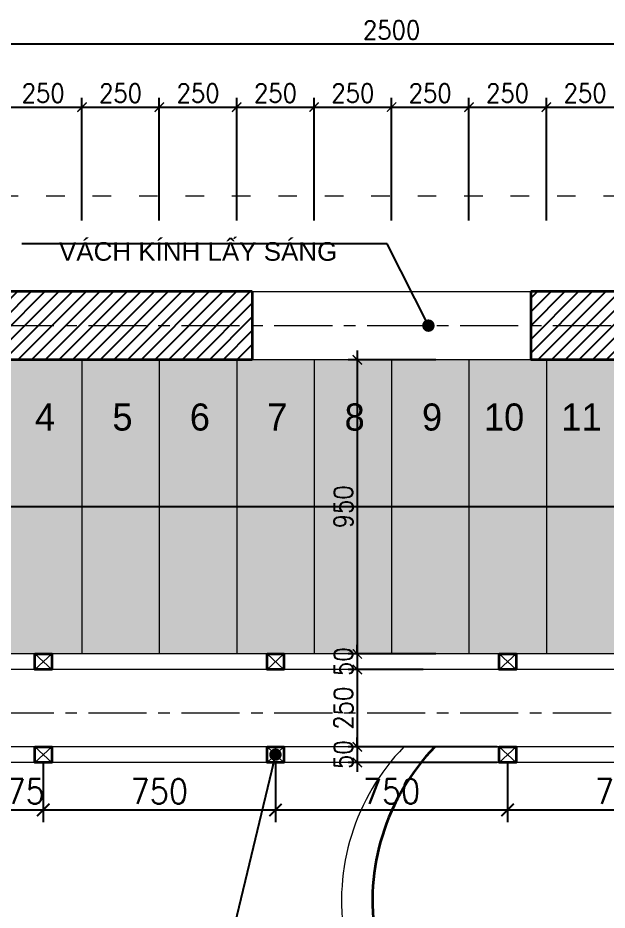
# Model space of a CAD drawing. Header units: millimetres. Extents: x -529782 to -142003, y -492574 to -273331.
# Drawn here: x -203937 to -202033, y -451684 to -448803 of the extents above; entities that cross this region are included whole.
import ezdxf

# ---------------------------------------------------------------- set-up
doc = ezdxf.new("R2010")
doc.units = ezdxf.units.MM
doc.header["$LTSCALE"] = 500
doc.header["$MEASUREMENT"] = 0
doc.header["$PDMODE"] = 3
doc.linetypes.add('ACAD_ISO03W100', pattern=[30, 12, -18])
doc.linetypes.add('CENTER', pattern=[2, 1.25, -0.25, 0.25, -0.25])
doc.layers.get('0').update_dxf_attribs({"linetype": 'CONTINUOUS', "lineweight": 13})
doc.layers.get('Defpoints').update_dxf_attribs({"color": 255, "linetype": 'CONTINUOUS', "lineweight": 13})
for name, color, linetype, lineweight in [('1.cat 30', 30, 'CONTINUOUS', 35), ('2.thay 145', 145, 'CONTINUOUS', 18), ('7.tim 67', 67, 'CENTER', 9), ('8.vat lieu 08', 8, 'CONTINUOUS', 5), ('9.text \xad white', 7, 'CONTINUOUS', 15), ('CA.dim 08', 251, 'CONTINUOUS', 13), ('CA.thay 145', 145, 'CONTINUOUS', 18)]:
    doc.layers.add(name, color=color, linetype=linetype, lineweight=lineweight)
doc.layers.add('HACH', color=250, linetype='CONTINUOUS')
doc.layers.add('THAY', color=7, linetype='CONTINUOUS')
doc.styles.add('hdgroup', font='')
doc.styles.get("Standard").update_dxf_attribs({"font": 'txt.shx', "width": 0.9})
doc.styles.add('VnAvantH', font='')
doc.styles.get('hdgroup').set_extended_font_data('.VnAvantH')
doc.styles.get('VnAvantH').set_extended_font_data('.VnAvantH')
doc.dimstyles.new('CA 30', dxfattribs={"dimscale": 0, "dimtxt": 60, "dimasz": 30, "dimexe": 30, "dimexo": 0, "dimgap": 15, "dimtad": 1, "dimdec": 0, "dimzin": 0, "dimdsep": 46, "dimtxsty": 'Standard', "dimblk": 'ARCHTICK', "dimcen": 0.09, "dimdle": 30, "dimclrd": 256, "dimclre": 256, "dimclrt": 7, "dimadec": 0, "dimazin": 0, "dimtfac": 1, "dimtdec": 0, "dimtix": 1, "dimtmove": 2, "dimatfit": 3, "dimldrblk": 'DOT', "dimfxl": 1, "dimtolj": 1, "dimtzin": 0, "dimarcsym": 0})
doc.dimstyles.new('CA 40', dxfattribs={"dimscale": 0, "dimtxt": 80, "dimasz": 40, "dimexe": 40, "dimexo": 0, "dimgap": 20, "dimtad": 1, "dimdec": 0, "dimzin": 0, "dimdsep": 46, "dimtxsty": 'Standard', "dimblk": 'ARCHTICK', "dimcen": 0.09, "dimdle": 40, "dimclrd": 256, "dimclre": 256, "dimclrt": 7, "dimadec": 0, "dimazin": 0, "dimtfac": 1, "dimtdec": 0, "dimtix": 1, "dimtmove": 2, "dimatfit": 3, "dimldrblk": 'DOT', "dimfxl": 1, "dimtolj": 1, "dimtzin": 0, "dimarcsym": 0})

# ---------------------------------------------------------------- blocks, each defined once
blk = doc.blocks.new('_ArchTick')
at = {"color": 1, "linetype": 'ByBlock', "const_width": 0.15}
blk.add_lwpolyline([(-0.5, -0.5), (0.5, 0.5)], dxfattribs=at)
blk = doc.blocks.new('*D936')
at = {"layer": 'CA.dim 08', "lineweight": -2, "transparency": 16777216}
for p, q in [((-203979.5, -449457.3), (-203979.5, -449061.4)), ((-203729.5, -449457.3), (-203729.5, -449061.4)), ((-204009.5, -449091.4), (-203699.5, -449091.4))]:
    blk.add_line(p, q, dxfattribs=at)
at = {"layer": 'Defpoints', "color": 0, "transparency": 16777216}
for p in [(-203729.5, -449091.4), (-203979.5, -449457.3), (-203729.5, -449457.3)]:
    blk.add_point(p, dxfattribs=at)
at = {"layer": 'CA.dim 08', "lineweight": -2, "transparency": 16777216, "xscale": 30, "yscale": 30, "zscale": 30, "rotation": 180}
blk.add_blockref('_ArchTick', (-203979.5, -449091.4), dxfattribs=at)
at = {"layer": 'CA.dim 08', "lineweight": -2, "transparency": 16777216, "xscale": 30, "yscale": 30, "zscale": 30}
blk.add_blockref('_ArchTick', (-203729.5, -449091.4), dxfattribs=at)
at = {"layer": 'CA.dim 08', "color": 7, "transparency": 16777216, "insert": (-203854.5, -449046.4), "char_height": 60, "attachment_point": 5}
blk.add_mtext('\\A1;250', dxfattribs=at)
blk = doc.blocks.new('_DOT')
at = {"color": 1, "linetype": 'ByBlock'}
blk.add_line((-0.5, 0), (-1, 0), dxfattribs=at)
at = {"color": 1, "linetype": 'ByBlock', "const_width": 0.5}
blk.add_lwpolyline([(-0.25, 0, 1), (0.25, 0, 1)], format="xyb", close=True, dxfattribs=at)
blk = doc.blocks.new('DOT')
at = {"layer": 'THAY', "color": 0, "linetype": 'ByBlock'}
blk.add_line((-0.5, 0), (-1, 0), dxfattribs=at)
at = {"layer": 'THAY', "color": 0, "linetype": 'ByBlock', "const_width": 0.5}
blk.add_lwpolyline([(-0.25, 0, 1), (0.25, 0, 1)], format="xyb", close=True, dxfattribs=at)
blk = doc.blocks.new('*D937')
at = {"layer": 'CA.dim 08', "lineweight": -2, "transparency": 16777216}
for p, q in [((-203729.5, -449457.3), (-203729.5, -449061.4)), ((-203479.5, -449457.3), (-203479.5, -449061.4)), ((-203759.5, -449091.4), (-203449.5, -449091.4))]:
    blk.add_line(p, q, dxfattribs=at)
at = {"layer": 'Defpoints', "color": 0, "transparency": 16777216}
for p in [(-203479.5, -449091.4), (-203729.5, -449457.3), (-203479.5, -449457.3)]:
    blk.add_point(p, dxfattribs=at)
at = {"layer": 'CA.dim 08', "lineweight": -2, "transparency": 16777216, "xscale": 30, "yscale": 30, "zscale": 30, "rotation": 180}
blk.add_blockref('_ArchTick', (-203729.5, -449091.4), dxfattribs=at)
at = {"layer": 'CA.dim 08', "lineweight": -2, "transparency": 16777216, "xscale": 30, "yscale": 30, "zscale": 30}
blk.add_blockref('_ArchTick', (-203479.5, -449091.4), dxfattribs=at)
at = {"layer": 'CA.dim 08', "color": 7, "transparency": 16777216, "insert": (-203604.5, -449046.4), "char_height": 60, "attachment_point": 5}
blk.add_mtext('\\A1;250', dxfattribs=at)
blk = doc.blocks.new('*D938')
at = {"layer": 'CA.dim 08', "lineweight": -2, "transparency": 16777216}
for p, q in [((-203479.5, -449457.3), (-203479.5, -449061.4)), ((-203229.5, -449457.3), (-203229.5, -449061.4)), ((-203509.5, -449091.4), (-203199.5, -449091.4))]:
    blk.add_line(p, q, dxfattribs=at)
at = {"layer": 'Defpoints', "color": 0, "transparency": 16777216}
for p in [(-203229.5, -449091.4), (-203479.5, -449457.3), (-203229.5, -449457.3)]:
    blk.add_point(p, dxfattribs=at)
at = {"layer": 'CA.dim 08', "lineweight": -2, "transparency": 16777216, "xscale": 30, "yscale": 30, "zscale": 30, "rotation": 180}
blk.add_blockref('_ArchTick', (-203479.5, -449091.4), dxfattribs=at)
at = {"layer": 'CA.dim 08', "lineweight": -2, "transparency": 16777216, "xscale": 30, "yscale": 30, "zscale": 30}
blk.add_blockref('_ArchTick', (-203229.5, -449091.4), dxfattribs=at)
at = {"layer": 'CA.dim 08', "color": 7, "transparency": 16777216, "insert": (-203354.5, -449046.4), "char_height": 60, "attachment_point": 5}
blk.add_mtext('\\A1;250', dxfattribs=at)
blk = doc.blocks.new('*D939')
at = {"layer": 'CA.dim 08', "lineweight": -2, "transparency": 16777216}
for p, q in [((-203229.5, -449457.3), (-203229.5, -449061.4)), ((-202979.5, -449457.3), (-202979.5, -449061.4)), ((-203259.5, -449091.4), (-202949.5, -449091.4))]:
    blk.add_line(p, q, dxfattribs=at)
at = {"layer": 'Defpoints', "color": 0, "transparency": 16777216}
for p in [(-202979.5, -449091.4), (-203229.5, -449457.3), (-202979.5, -449457.3)]:
    blk.add_point(p, dxfattribs=at)
at = {"layer": 'CA.dim 08', "lineweight": -2, "transparency": 16777216, "xscale": 30, "yscale": 30, "zscale": 30, "rotation": 180}
blk.add_blockref('_ArchTick', (-203229.5, -449091.4), dxfattribs=at)
at = {"layer": 'CA.dim 08', "lineweight": -2, "transparency": 16777216, "xscale": 30, "yscale": 30, "zscale": 30}
blk.add_blockref('_ArchTick', (-202979.5, -449091.4), dxfattribs=at)
at = {"layer": 'CA.dim 08', "color": 7, "transparency": 16777216, "insert": (-203104.5, -449046.4), "char_height": 60, "attachment_point": 5}
blk.add_mtext('\\A1;250', dxfattribs=at)
blk = doc.blocks.new('*D940')
at = {"layer": 'CA.dim 08', "lineweight": -2, "transparency": 16777216}
for p, q in [((-202979.5, -449457.3), (-202979.5, -449061.4)), ((-202729.5, -449457.3), (-202729.5, -449061.4)), ((-203009.5, -449091.4), (-202699.5, -449091.4))]:
    blk.add_line(p, q, dxfattribs=at)
at = {"layer": 'Defpoints', "color": 0, "transparency": 16777216}
for p in [(-202729.5, -449091.4), (-202979.5, -449457.3), (-202729.5, -449457.3)]:
    blk.add_point(p, dxfattribs=at)
at = {"layer": 'CA.dim 08', "lineweight": -2, "transparency": 16777216, "xscale": 30, "yscale": 30, "zscale": 30, "rotation": 180}
blk.add_blockref('_ArchTick', (-202979.5, -449091.4), dxfattribs=at)
at = {"layer": 'CA.dim 08', "lineweight": -2, "transparency": 16777216, "xscale": 30, "yscale": 30, "zscale": 30}
blk.add_blockref('_ArchTick', (-202729.5, -449091.4), dxfattribs=at)
at = {"layer": 'CA.dim 08', "color": 7, "transparency": 16777216, "insert": (-202854.5, -449046.4), "char_height": 60, "attachment_point": 5}
blk.add_mtext('\\A1;250', dxfattribs=at)
blk = doc.blocks.new('*D941')
at = {"layer": 'CA.dim 08', "lineweight": -2, "transparency": 16777216}
for p, q in [((-202729.5, -449457.3), (-202729.5, -449061.4)), ((-202479.5, -449457.3), (-202479.5, -449061.4)), ((-202759.5, -449091.4), (-202449.5, -449091.4))]:
    blk.add_line(p, q, dxfattribs=at)
at = {"layer": 'Defpoints', "color": 0, "transparency": 16777216}
for p in [(-202479.5, -449091.4), (-202729.5, -449457.3), (-202479.5, -449457.3)]:
    blk.add_point(p, dxfattribs=at)
at = {"layer": 'CA.dim 08', "lineweight": -2, "transparency": 16777216, "xscale": 30, "yscale": 30, "zscale": 30, "rotation": 180}
blk.add_blockref('_ArchTick', (-202729.5, -449091.4), dxfattribs=at)
at = {"layer": 'CA.dim 08', "lineweight": -2, "transparency": 16777216, "xscale": 30, "yscale": 30, "zscale": 30}
blk.add_blockref('_ArchTick', (-202479.5, -449091.4), dxfattribs=at)
at = {"layer": 'CA.dim 08', "color": 7, "transparency": 16777216, "insert": (-202604.5, -449046.4), "char_height": 60, "attachment_point": 5}
blk.add_mtext('\\A1;250', dxfattribs=at)
blk = doc.blocks.new('*D942')
at = {"layer": 'CA.dim 08', "lineweight": -2, "transparency": 16777216}
for p, q in [((-202479.5, -449457.3), (-202479.5, -449061.4)), ((-202229.5, -449457.3), (-202229.5, -449061.4)), ((-202509.5, -449091.4), (-202199.5, -449091.4))]:
    blk.add_line(p, q, dxfattribs=at)
at = {"layer": 'Defpoints', "color": 0, "transparency": 16777216}
for p in [(-202229.5, -449091.4), (-202479.5, -449457.3), (-202229.5, -449457.3)]:
    blk.add_point(p, dxfattribs=at)
at = {"layer": 'CA.dim 08', "lineweight": -2, "transparency": 16777216, "xscale": 30, "yscale": 30, "zscale": 30, "rotation": 180}
blk.add_blockref('_ArchTick', (-202479.5, -449091.4), dxfattribs=at)
at = {"layer": 'CA.dim 08', "lineweight": -2, "transparency": 16777216, "xscale": 30, "yscale": 30, "zscale": 30}
blk.add_blockref('_ArchTick', (-202229.5, -449091.4), dxfattribs=at)
at = {"layer": 'CA.dim 08', "color": 7, "transparency": 16777216, "insert": (-202354.5, -449046.4), "char_height": 60, "attachment_point": 5}
blk.add_mtext('\\A1;250', dxfattribs=at)
blk = doc.blocks.new('*D943')
at = {"layer": 'CA.dim 08', "lineweight": -2, "transparency": 16777216}
for p, q in [((-202229.5, -449457.3), (-202229.5, -449061.4)), ((-201979.5, -449457.3), (-201979.5, -449061.4)), ((-202259.5, -449091.4), (-201949.5, -449091.4))]:
    blk.add_line(p, q, dxfattribs=at)
at = {"layer": 'Defpoints', "color": 0, "transparency": 16777216}
for p in [(-201979.5, -449091.4), (-202229.5, -449457.3), (-201979.5, -449457.3)]:
    blk.add_point(p, dxfattribs=at)
at = {"layer": 'CA.dim 08', "lineweight": -2, "transparency": 16777216, "xscale": 30, "yscale": 30, "zscale": 30, "rotation": 180}
blk.add_blockref('_ArchTick', (-202229.5, -449091.4), dxfattribs=at)
at = {"layer": 'CA.dim 08', "lineweight": -2, "transparency": 16777216, "xscale": 30, "yscale": 30, "zscale": 30}
blk.add_blockref('_ArchTick', (-201979.5, -449091.4), dxfattribs=at)
at = {"layer": 'CA.dim 08', "color": 7, "transparency": 16777216, "insert": (-202104.5, -449046.4), "char_height": 60, "attachment_point": 5}
blk.add_mtext('\\A1;250', dxfattribs=at)
blk = doc.blocks.new('*D954')
at = {"layer": 'CA.dim 08', "lineweight": -2, "transparency": 16777216}
for p, q in [((-203979.5, -449457.3), (-203979.5, -448857.5)), ((-201479.5, -449457.3), (-201479.5, -448857.5)), ((-204009.5, -448887.5), (-201449.5, -448887.5))]:
    blk.add_line(p, q, dxfattribs=at)
at = {"layer": 'Defpoints', "color": 0, "transparency": 16777216}
for p in [(-201479.5, -448887.5), (-203979.5, -449457.3), (-201479.5, -449457.3)]:
    blk.add_point(p, dxfattribs=at)
at = {"layer": 'CA.dim 08', "lineweight": -2, "transparency": 16777216, "xscale": 30, "yscale": 30, "zscale": 30, "rotation": 180}
blk.add_blockref('_ArchTick', (-203979.5, -448887.5), dxfattribs=at)
at = {"layer": 'CA.dim 08', "lineweight": -2, "transparency": 16777216, "xscale": 30, "yscale": 30, "zscale": 30}
blk.add_blockref('_ArchTick', (-201479.5, -448887.5), dxfattribs=at)
at = {"layer": 'CA.dim 08', "color": 7, "transparency": 16777216, "insert": (-202729.5, -448842.5), "char_height": 60, "attachment_point": 5}
blk.add_mtext('\\A1;2500', dxfattribs=at)
blk = doc.blocks.new('*D968')
at = {"layer": 'CA.dim 08', "lineweight": -2, "transparency": 16777216}
for p, q in [((-202840, -449876.9), (-202840, -450886.9)), ((-202586, -449906.9), (-202870, -449906.9)), ((-202586, -450856.9), (-202870, -450856.9))]:
    blk.add_line(p, q, dxfattribs=at)
at = {"layer": 'Defpoints', "color": 0, "transparency": 16777216}
for p in [(-202586, -449906.9), (-202840, -450856.9), (-202586, -450856.9)]:
    blk.add_point(p, dxfattribs=at)
at = {"layer": 'CA.dim 08', "lineweight": -2, "transparency": 16777216, "xscale": 30, "yscale": 30, "zscale": 30}
for p, rotation in [((-202840, -449906.9), 90), ((-202840, -450856.9), 270)]:
    blk.add_blockref('_ArchTick', p, dxfattribs=dict(at, rotation=rotation))
at = {"layer": 'CA.dim 08', "color": 7, "transparency": 16777216, "insert": (-202885, -450381.9), "char_height": 60, "attachment_point": 5, "rotation": 90}
blk.add_mtext('\\A1;950', dxfattribs=at)
blk = doc.blocks.new('*D969')
at = {"layer": 'CA.dim 08', "lineweight": -2, "transparency": 16777216}
for p, q in [((-202840, -450856.9), (-202840, -450826.9)), ((-202586, -450856.9), (-202870, -450856.9)), ((-202840, -450856.9), (-202840, -450906.9)), ((-202627.1, -450906.9), (-202870, -450906.9)), ((-202840, -450906.9), (-202840, -450936.9))]:
    blk.add_line(p, q, dxfattribs=at)
at = {"layer": 'Defpoints', "color": 0, "transparency": 16777216}
for p in [(-202586, -450856.9), (-202840, -450906.9), (-202627.1, -450906.9)]:
    blk.add_point(p, dxfattribs=at)
at = {"layer": 'CA.dim 08', "lineweight": -2, "transparency": 16777216, "xscale": 30, "yscale": 30, "zscale": 30}
for p, rotation in [((-202840, -450856.9), 270), ((-202840, -450906.9), 90)]:
    blk.add_blockref('_ArchTick', p, dxfattribs=dict(at, rotation=rotation))
at = {"layer": 'CA.dim 08', "color": 7, "transparency": 16777216, "insert": (-202885, -450881.9), "char_height": 60, "attachment_point": 5, "rotation": 90}
blk.add_mtext('\\A1;50', dxfattribs=at)
blk = doc.blocks.new('*D970')
at = {"layer": 'CA.dim 08', "lineweight": -2, "transparency": 16777216}
for p, q in [((-202840, -450876.9), (-202840, -451186.9)), ((-202627.1, -450906.9), (-202870, -450906.9)), ((-202388.1, -451156.9), (-202870, -451156.9))]:
    blk.add_line(p, q, dxfattribs=at)
at = {"layer": 'Defpoints', "color": 0, "transparency": 16777216}
for p in [(-202627.1, -450906.9), (-202840, -451156.9), (-202388.1, -451156.9)]:
    blk.add_point(p, dxfattribs=at)
at = {"layer": 'CA.dim 08', "lineweight": -2, "transparency": 16777216, "xscale": 30, "yscale": 30, "zscale": 30}
for p, rotation in [((-202840, -450906.9), 90), ((-202840, -451156.9), 270)]:
    blk.add_blockref('_ArchTick', p, dxfattribs=dict(at, rotation=rotation))
at = {"layer": 'CA.dim 08', "color": 7, "transparency": 16777216, "insert": (-202885, -451031.9), "char_height": 60, "attachment_point": 5, "rotation": 90}
blk.add_mtext('\\A1;250', dxfattribs=at)
blk = doc.blocks.new('*D971')
at = {"layer": 'CA.dim 08', "lineweight": -2, "transparency": 16777216}
for p, q in [((-202840, -451156.9), (-202840, -451126.9)), ((-202388.1, -451156.9), (-202870, -451156.9)), ((-202840, -451156.9), (-202840, -451206.9)), ((-202388.1, -451206.9), (-202870, -451206.9)), ((-202840, -451206.9), (-202840, -451236.9))]:
    blk.add_line(p, q, dxfattribs=at)
at = {"layer": 'Defpoints', "color": 0, "transparency": 16777216}
for p in [(-202388.1, -451156.9), (-202840, -451206.9), (-202388.1, -451206.9)]:
    blk.add_point(p, dxfattribs=at)
at = {"layer": 'CA.dim 08', "lineweight": -2, "transparency": 16777216, "xscale": 30, "yscale": 30, "zscale": 30}
for p, rotation in [((-202840, -451156.9), 270), ((-202840, -451206.9), 90)]:
    blk.add_blockref('_ArchTick', p, dxfattribs=dict(at, rotation=rotation))
at = {"layer": 'CA.dim 08', "color": 7, "transparency": 16777216, "insert": (-202885, -451181.9), "char_height": 60, "attachment_point": 5, "rotation": 90}
blk.add_mtext('\\A1;50', dxfattribs=at)
blk = doc.blocks.new('*D1043')
at = {"layer": 'CA.dim 08', "lineweight": -2, "transparency": 16777216}
for p, q in [((-204029.5, -451206.9), (-204029.5, -451400.4)), ((-203854.5, -451206.9), (-203854.5, -451400.4)), ((-204029.5, -451360.4), (-204069.5, -451360.4)), ((-204029.5, -451360.4), (-203854.5, -451360.4)), ((-203854.5, -451360.4), (-203814.5, -451360.4))]:
    blk.add_line(p, q, dxfattribs=at)
at = {"layer": 'Defpoints', "color": 0, "transparency": 16777216}
for p in [(-204029.5, -451206.9), (-203854.5, -451206.9), (-203854.5, -451360.4)]:
    blk.add_point(p, dxfattribs=at)
at = {"layer": 'CA.dim 08', "lineweight": -2, "transparency": 16777216, "xscale": 40, "yscale": 40, "zscale": 40}
blk.add_blockref('_ArchTick', (-204029.5, -451360.4), dxfattribs=at)
at = {"layer": 'CA.dim 08', "lineweight": -2, "transparency": 16777216, "xscale": 40, "yscale": 40, "zscale": 40, "rotation": 180}
blk.add_blockref('_ArchTick', (-203854.5, -451360.4), dxfattribs=at)
at = {"layer": 'CA.dim 08', "color": 7, "transparency": 16777216, "insert": (-203942, -451300.4), "char_height": 80, "attachment_point": 5}
blk.add_mtext('\\A1;175', dxfattribs=at)
blk = doc.blocks.new('*D1044')
at = {"layer": 'CA.dim 08', "lineweight": -2, "transparency": 16777216}
for p, q in [((-203854.5, -451206.9), (-203854.5, -451400.4)), ((-203104.5, -451206.9), (-203104.5, -451400.4)), ((-203894.5, -451360.4), (-203064.5, -451360.4))]:
    blk.add_line(p, q, dxfattribs=at)
at = {"layer": 'Defpoints', "color": 0, "transparency": 16777216}
for p in [(-203854.5, -451206.9), (-203104.5, -451206.9), (-203104.5, -451360.4)]:
    blk.add_point(p, dxfattribs=at)
at = {"layer": 'CA.dim 08', "lineweight": -2, "transparency": 16777216, "xscale": 40, "yscale": 40, "zscale": 40, "rotation": 180}
blk.add_blockref('_ArchTick', (-203854.5, -451360.4), dxfattribs=at)
at = {"layer": 'CA.dim 08', "lineweight": -2, "transparency": 16777216, "xscale": 40, "yscale": 40, "zscale": 40}
blk.add_blockref('_ArchTick', (-203104.5, -451360.4), dxfattribs=at)
at = {"layer": 'CA.dim 08', "color": 7, "transparency": 16777216, "insert": (-203479.5, -451300.4), "char_height": 80, "attachment_point": 5}
blk.add_mtext('\\A1;750', dxfattribs=at)
blk = doc.blocks.new('*D1045')
at = {"layer": 'CA.dim 08', "lineweight": -2, "transparency": 16777216}
for p, q in [((-203104.5, -451206.9), (-203104.5, -451400.4)), ((-202354.5, -451206.9), (-202354.5, -451400.4)), ((-203144.5, -451360.4), (-202314.5, -451360.4))]:
    blk.add_line(p, q, dxfattribs=at)
at = {"layer": 'Defpoints', "color": 0, "transparency": 16777216}
for p in [(-203104.5, -451206.9), (-202354.5, -451206.9), (-202354.5, -451360.4)]:
    blk.add_point(p, dxfattribs=at)
at = {"layer": 'CA.dim 08', "lineweight": -2, "transparency": 16777216, "xscale": 40, "yscale": 40, "zscale": 40, "rotation": 180}
blk.add_blockref('_ArchTick', (-203104.5, -451360.4), dxfattribs=at)
at = {"layer": 'CA.dim 08', "lineweight": -2, "transparency": 16777216, "xscale": 40, "yscale": 40, "zscale": 40}
blk.add_blockref('_ArchTick', (-202354.5, -451360.4), dxfattribs=at)
at = {"layer": 'CA.dim 08', "color": 7, "transparency": 16777216, "insert": (-202729.5, -451300.4), "char_height": 80, "attachment_point": 5}
blk.add_mtext('\\A1;750', dxfattribs=at)
blk = doc.blocks.new('*D1046')
at = {"layer": 'CA.dim 08', "lineweight": -2, "transparency": 16777216}
for p, q in [((-202354.5, -451206.9), (-202354.5, -451400.4)), ((-201604.5, -451206.9), (-201604.5, -451400.4)), ((-202394.5, -451360.4), (-201564.5, -451360.4))]:
    blk.add_line(p, q, dxfattribs=at)
at = {"layer": 'Defpoints', "color": 0, "transparency": 16777216}
for p in [(-202354.5, -451206.9), (-201604.5, -451206.9), (-201604.5, -451360.4)]:
    blk.add_point(p, dxfattribs=at)
at = {"layer": 'CA.dim 08', "lineweight": -2, "transparency": 16777216, "xscale": 40, "yscale": 40, "zscale": 40, "rotation": 180}
blk.add_blockref('_ArchTick', (-202354.5, -451360.4), dxfattribs=at)
at = {"layer": 'CA.dim 08', "lineweight": -2, "transparency": 16777216, "xscale": 40, "yscale": 40, "zscale": 40}
blk.add_blockref('_ArchTick', (-201604.5, -451360.4), dxfattribs=at)
at = {"layer": 'CA.dim 08', "color": 7, "transparency": 16777216, "insert": (-201979.5, -451300.4), "char_height": 80, "attachment_point": 5}
blk.add_mtext('\\A1;750', dxfattribs=at)

msp = doc.modelspace()

# ---------------------------------------------------------------- hatches: boundary and pattern name
at = {"layer": 'HACH'}
h = msp.add_hatch(dxfattribs=at)
h.set_pattern_fill('ANSI31', color=256, scale=250, style=0)
h.set_pattern_definition([(45, (-57467.297, -68413.363), (-22.097087, 22.097087), [])])
h.paths.add_polyline_path([(-205695, -450936.9), (-205695, -451156.9), (-205589.5, -451156.9), (-205589.5, -451046.9), (-205439.5, -451046.9), (-205439.5, -451156.9), (-205299.5, -451156.9), (-205299.5, -450936.9)])
h.paths.add_polyline_path([(-205079.5, -449906.9), (-205299.5, -449906.9), (-205299.5, -450936.9), (-205079.5, -450936.9)])
h.paths.add_polyline_path([(-203979.5, -449686.9), (-203979.5, -449906.9), (-203179.5, -449906.9), (-203179.5, -449686.9)])
h.paths.add_polyline_path([(-201109.5, -449906.9), (-201109.5, -449686.9), (-202279.5, -449686.9), (-202279.5, -449906.9)])
h.paths.add_polyline_path([(-199979.5, -449906.9), (-200199.5, -449906.9), (-200199.5, -452156.9), (-201479.5, -452156.9), (-201479.5, -452266.9), (-200574.5, -452266.9), (-200574.5, -452456.1), (-200499.5, -452456.1), (-200499.5, -452266.9), (-200199.5, -452266.9), (-200199.5, -452456.1), (-199979.5, -452456.1)])
h = msp.add_hatch(dxfattribs=at)
h.set_pattern_fill('DOTS', color=256, scale=300, style=0)
h.set_pattern_definition([(0, (-57467.297, -64761.935), (9.375, 18.75), [0, -18.75])])
h.paths.add_polyline_path([(-204029.5, -451156.9), (-204029.5, -450906.9), (-205079.5, -450906.9), (-205079.5, -451156.9), (-204589.5, -451156.9, -1), (-204529.5, -451156.9)])
h.paths.add_polyline_path([(-204029.5, -450906.9), (-204029.5, -450857.9), (-204999.5, -449906.9), (-205079.5, -449906.9), (-205079.5, -450906.9)])
h.paths.add_polyline_path([(-204030.5, -450856.9), (-203979.5, -450856.9), (-203979.5, -449906.9), (-204999.5, -449906.9)])
h.paths.add_polyline_path([(-203729.5, -449906.9), (-203979.5, -449906.9), (-203979.5, -450856.9), (-203729.5, -450856.9)])
h.paths.add_polyline_path([(-203479.5, -449906.9), (-203729.5, -449906.9), (-203729.5, -450856.9), (-203479.5, -450856.9)])
h.paths.add_polyline_path([(-203229.5, -449906.9), (-203479.5, -449906.9), (-203479.5, -450856.9), (-203229.5, -450856.9)])
h.paths.add_polyline_path([(-202979.5, -449906.9), (-203179.5, -449906.9), (-203229.5, -449906.9), (-203229.5, -450856.9), (-202979.5, -450856.9)])
h.paths.add_polyline_path([(-202729.5, -449906.9), (-202979.5, -449906.9), (-202979.5, -450856.9), (-202729.5, -450856.9)])
h.paths.add_polyline_path([(-202479.5, -449906.9), (-202729.5, -449906.9), (-202729.5, -450856.9), (-202479.5, -450856.9)])
h.paths.add_polyline_path([(-202229.5, -449906.9), (-202279.5, -449906.9), (-202479.5, -449906.9), (-202479.5, -450856.9), (-202229.5, -450856.9)])
h.paths.add_polyline_path([(-202229.5, -450856.9), (-201979.5, -450856.9), (-201979.5, -450381.9), (-201979.5, -449906.9), (-202229.5, -449906.9)])
h.paths.add_polyline_path([(-201729.5, -449906.9), (-201979.5, -449906.9), (-201979.5, -450381.9), (-201979.5, -450856.9), (-201729.5, -450856.9)])
h.paths.add_polyline_path([(-201479.5, -449906.9), (-201729.5, -449906.9), (-201729.5, -450856.9), (-201479.5, -450856.9)])
h.paths.add_polyline_path([(-200902.1, -449906.9), (-201109.5, -449906.9), (-201479.5, -449906.9), (-201479.5, -450856.9), (-201450.6, -450856.9)])
h.paths.add_polyline_path([(-200199.5, -450167.9), (-200199.5, -449906.9), (-200902.1, -449906.9), (-201450.6, -450856.9), (-201429.5, -450856.9), (-201429.5, -450878)])
h.paths.add_polyline_path([(-201429.5, -450878), (-201429.5, -450906.9), (-200199.5, -450906.9), (-200199.5, -450167.9)])
h.paths.add_polyline_path([(-201429.5, -450906.9), (-201429.5, -451156.9), (-200199.5, -451156.9), (-200199.5, -450906.9)])
h.paths.add_polyline_path([(-201429.5, -451156.9), (-201429.5, -451185.8), (-200199.5, -451895.9), (-200199.5, -451156.9)])
h.paths.add_polyline_path([(-201429.5, -451185.8), (-201429.5, -451206.9), (-201450.6, -451206.9), (-200902.1, -452156.9), (-200199.5, -452156.9), (-200199.5, -451895.9)])
h.paths.add_polyline_path([(-201450.6, -451206.9), (-201479.5, -451206.9), (-201479.5, -451681.9), (-201402.3, -451575.1), (-201371.5, -451575.1), (-201448.6, -451681.9), (-201371.5, -451788.7), (-201402.3, -451788.7), (-201479.5, -451681.9), (-201479.5, -452156.9), (-200902.1, -452156.9)])
h.paths.add_polyline_path([(-204942.4, -451098), (-204833, -451098), (-204833, -450966.8), (-204942.4, -450966.8)], flags=24)
h.paths.add_polyline_path([(-204942.8, -450810.4), (-204832.7, -450810.4), (-204832.7, -450677), (-204942.8, -450677)], flags=24)
h.paths.add_polyline_path([(-204153.7, -450159.8), (-204042.8, -450159.8), (-204042.8, -450024.1), (-204153.7, -450024.1)], flags=24)
h.paths.add_polyline_path([(-203902.9, -450157.5), (-203793.5, -450157.5), (-203793.5, -450026.3), (-203902.9, -450026.3)], flags=24)
h.paths.add_polyline_path([(-203653.3, -450159.5), (-203543.1, -450159.5), (-203543.1, -450025.9), (-203653.3, -450025.9)], flags=24)
h.paths.add_polyline_path([(-203403.3, -450159.5), (-203293.1, -450159.5), (-203293.1, -450025.9), (-203403.3, -450025.9)], flags=24)
h.paths.add_polyline_path([(-203152.9, -450157.5), (-203043.5, -450157.5), (-203043.5, -450026.3), (-203152.9, -450026.3)], flags=24)
h.paths.add_polyline_path([(-202903.7, -450159.8), (-202792.8, -450159.8), (-202792.8, -450024.1), (-202903.7, -450024.1)], flags=24)
h.paths.add_polyline_path([(-202653.3, -450157.9), (-202543.2, -450157.9), (-202543.2, -450024.5), (-202653.3, -450024.5)], flags=24)
h.paths.add_polyline_path([(-202453.7, -450159.8), (-202277.1, -450159.8), (-202277.1, -450024.1), (-202453.7, -450024.1)], flags=24)
h.paths.add_polyline_path([(-202202.9, -450157.5), (-202027.9, -450157.5), (-202027.9, -450026.3), (-202202.9, -450026.3)], flags=24)
h.paths.add_polyline_path([(-201953.3, -450157.9), (-201777.5, -450157.9), (-201777.5, -450024.5), (-201953.3, -450024.5)], flags=24)
h.paths.add_polyline_path([(-201703.7, -450159.8), (-201527.1, -450159.8), (-201527.1, -450024.1), (-201703.7, -450024.1)], flags=24)
h.paths.add_polyline_path([(-201452.9, -450157.5), (-201277.9, -450157.5), (-201277.9, -450026.3), (-201452.9, -450026.3)], flags=24)
h.paths.add_polyline_path([(-200566.3, -450159.5), (-200390.5, -450159.5), (-200390.5, -450025.9), (-200566.3, -450025.9)], flags=24)
h.paths.add_polyline_path([(-200551.3, -450749), (-200375.5, -450749), (-200375.5, -450615.4), (-200551.3, -450615.4)], flags=24)
h.paths.add_polyline_path([(-200545.4, -451086.5), (-200370.4, -451086.5), (-200370.4, -450955.3), (-200545.4, -450955.3)], flags=24)
h.paths.add_polyline_path([(-200566.8, -451841.4), (-200391, -451841.4), (-200391, -451708), (-200566.8, -451708)], flags=24)
h.paths.add_polyline_path([(-200551.7, -451391.8), (-200375.1, -451391.8), (-200375.1, -451256.1), (-200551.7, -451256.1)], flags=24)
h.paths.add_polyline_path([(-201354.2, -451906.8), (-201177.6, -451906.8), (-201177.6, -451771.1), (-201354.2, -451771.1)], flags=24)

# ---------------------------------------------------------------- linework, layer by layer
at = {"layer": '1.cat 30'}
for p, q in [((-203179.5, -449686.9), (-203979.5, -449686.9)), ((-203179.5, -449686.9), (-203179.5, -449906.9)), ((-202279.5, -449686.9), (-202279.5, -449906.9)), ((-201109.5, -449686.9), (-202279.5, -449686.9)), ((-203179.5, -449906.9), (-203979.5, -449906.9)), ((-201109.5, -449906.9), (-202279.5, -449906.9))]:
    msp.add_line(p, q, dxfattribs=at)
for points in [[(-203881.7, -450856.9), (-203827.2, -450856.9), (-203827.2, -450906.9), (-203881.7, -450906.9)], [(-203131.7, -450856.9), (-203077.2, -450856.9), (-203077.2, -450906.9), (-203131.7, -450906.9)], [(-202381.7, -450856.9), (-202327.2, -450856.9), (-202327.2, -450906.9), (-202381.7, -450906.9)], [(-203881.7, -451156.9), (-203827.2, -451156.9), (-203827.2, -451206.9), (-203881.7, -451206.9)], [(-203131.7, -451156.9), (-203077.2, -451156.9), (-203077.2, -451206.9), (-203131.7, -451206.9)], [(-202381.7, -451156.9), (-202327.2, -451156.9), (-202327.2, -451206.9), (-202381.7, -451206.9)]]:
    msp.add_lwpolyline(points, close=True, dxfattribs=at)
msp.add_lwpolyline([(-202589.7, -451156.9, 0.238709), (-202781.1, -451773.7, -0.247184), (-202991, -452456.1, -14.304525)], format="xyb", dxfattribs=at)
at = {"layer": '2.thay 145', "color": 1, "linetype": 'ACAD_ISO03W100', "ltscale": 0.01}
msp.add_lwpolyline([(-205695, -449577.4, -0.414214), (-205495, -449377.4), (-199841.2, -449377.4, -0.414214), (-199641.2, -449577.4), (-199641.2, -452256.1, -0.414214), (-199841.2, -452456.1), (-205495, -452456.1, -0.414214), (-205695, -452256.1)], format="xyb", close=True, dxfattribs=at)
at = {"layer": '7.tim 67', "ltscale": 0.3}
for p, q in [((-206708.1, -449796.9), (-199110.3, -449796.9)), ((-206708.1, -451046.9), (-199110.3, -451046.9))]:
    msp.add_line(p, q, dxfattribs=at)
at = {"layer": '8.vat lieu 08', "color": 250}
msp.add_lwpolyline([(-202689.7, -451156.9, 0.238709), (-202881.1, -451773.7, -0.247184), (-203091, -452456.1, -14.304525)], format="xyb", dxfattribs=at)
at = {"layer": 'CA.dim 08'}
for p, q in [((-203881.7, -450856.9), (-203827.2, -450906.9)), ((-203827.2, -450856.9), (-203881.7, -450906.9)), ((-203131.7, -450856.9), (-203077.2, -450906.9)), ((-203077.2, -450856.9), (-203131.7, -450906.9)), ((-202381.7, -450856.9), (-202327.2, -450906.9)), ((-202327.2, -450856.9), (-202381.7, -450906.9)), ((-203881.7, -451156.9), (-203827.2, -451206.9)), ((-203827.2, -451156.9), (-203881.7, -451206.9)), ((-203131.7, -451156.9), (-203077.2, -451206.9)), ((-203077.2, -451156.9), (-203131.7, -451206.9)), ((-202381.7, -451156.9), (-202327.2, -451206.9)), ((-202327.2, -451156.9), (-202381.7, -451206.9))]:
    msp.add_line(p, q, dxfattribs=at)
at = {"layer": 'CA.thay 145'}
for p, q in [((-203179.5, -449686.9), (-202279.5, -449686.9)), ((-203729.5, -449906.9), (-203729.5, -450856.9)), ((-203479.5, -449906.9), (-203479.5, -450856.9)), ((-203229.5, -449906.9), (-203229.5, -450856.9)), ((-202279.5, -449906.9), (-203179.5, -449906.9)), ((-202979.5, -449906.9), (-202979.5, -450856.9)), ((-202729.5, -449906.9), (-202729.5, -450856.9)), ((-202479.5, -449906.9), (-202479.5, -450856.9)), ((-202229.5, -449906.9), (-202229.5, -450856.9)), ((-202229.5, -450856.9), (-204029.5, -450856.9)), ((-201429.5, -450856.9), (-202229.5, -450856.9)), ((-202255.8, -450906.9), (-203979.5, -450906.9)), ((-201479.5, -450906.9), (-202255.8, -450906.9)), ((-202689.7, -451156.9), (-203979.5, -451156.9)), ((-201479.5, -451156.9), (-202589.7, -451156.9)), ((-202733.8, -451206.9), (-204029.5, -451206.9)), ((-201429.5, -451206.9), (-202633.8, -451206.9))]:
    msp.add_line(p, q, dxfattribs=at)
at = {"layer": 'HACH'}
msp.add_line((-201114.5, -450381.9), (-204259.5, -450381.9), dxfattribs=at)

# ---------------------------------------------------------------- texts
at = {"layer": '9.text \xad white', "style": 'VnAvantH'}
for s, p in [('4', (-203881.1, -450135.6)), ('5', (-203631.1, -450135.6)), ('6', (-203381.1, -450135.6)), ('7', (-203131.1, -450135.6)), ('8', (-202881.1, -450135.6)), ('9', (-202631.1, -450135.6)), ('10', (-202431.1, -450135.6)), ('11', (-202181.1, -450135.6))]:
    msp.add_text(s, height=87.5, dxfattribs=at).set_placement(p)
at = {"layer": '9.text \xad white', "insert": (-203803.6, -449527.4), "char_height": 60, "width": 1615.649, "attachment_point": 1, "style": 'hdgroup'}
msp.add_mtext('{\\f.VnArialH|b0|i0|c0|p34;v¸ch kÝnh lÊy s¸ng}', dxfattribs=at)

# ---------------------------------------------------------------- dimensions: what is measured, and where the dimension line sits
at = {"layer": 'CA.dim 08'}
for base, p1, p2, dimstyle, override, picture, middle in [((-201479.5, -448887.5), (-203979.5, -449457.3), (-201479.5, -449457.3), 'CA 30', {"dimscale": 1, "dimldrblk": 'DOT', "dimfxl": 75}, '*D954', (-202729.5, -448842.5)), ((-203729.5, -449091.4), (-203979.5, -449457.3), (-203729.5, -449457.3), 'CA 30', {"dimscale": 1, "dimldrblk": 'DOT', "dimfxl": 75}, '*D936', (-203854.5, -449046.4)), ((-203479.5, -449091.4), (-203729.5, -449457.3), (-203479.5, -449457.3), 'CA 30', {"dimscale": 1, "dimldrblk": 'DOT', "dimfxl": 75}, '*D937', (-203604.5, -449046.4)), ((-203229.5, -449091.4), (-203479.5, -449457.3), (-203229.5, -449457.3), 'CA 30', {"dimscale": 1, "dimldrblk": 'DOT', "dimfxl": 75}, '*D938', (-203354.5, -449046.4)), ((-202979.5, -449091.4), (-203229.5, -449457.3), (-202979.5, -449457.3), 'CA 30', {"dimscale": 1, "dimldrblk": 'DOT', "dimfxl": 75}, '*D939', (-203104.5, -449046.4)), ((-202729.5, -449091.4), (-202979.5, -449457.3), (-202729.5, -449457.3), 'CA 30', {"dimscale": 1, "dimldrblk": 'DOT', "dimfxl": 75}, '*D940', (-202854.5, -449046.4)), ((-202479.5, -449091.4), (-202729.5, -449457.3), (-202479.5, -449457.3), 'CA 30', {"dimscale": 1, "dimldrblk": 'DOT', "dimfxl": 75}, '*D941', (-202604.5, -449046.4)), ((-202229.5, -449091.4), (-202479.5, -449457.3), (-202229.5, -449457.3), 'CA 30', {"dimscale": 1, "dimldrblk": 'DOT', "dimfxl": 75}, '*D942', (-202354.5, -449046.4)), ((-201979.5, -449091.4), (-202229.5, -449457.3), (-201979.5, -449457.3), 'CA 30', {"dimscale": 1, "dimldrblk": 'DOT', "dimfxl": 75}, '*D943', (-202104.5, -449046.4)), ((-203854.5, -451360.4), (-204029.5, -451206.9), (-203854.5, -451206.9), 'CA 40', {"dimscale": 1, "dimldrblk": 'DOT'}, '*D1043', (-203942, -451300.4)), ((-203104.5, -451360.4), (-203854.5, -451206.9), (-203104.5, -451206.9), 'CA 40', {"dimscale": 1, "dimldrblk": 'DOT'}, '*D1044', (-203479.5, -451300.4)), ((-202354.5, -451360.4), (-203104.5, -451206.9), (-202354.5, -451206.9), 'CA 40', {"dimscale": 1, "dimldrblk": 'DOT'}, '*D1045', (-202729.5, -451300.4)), ((-201604.5, -451360.4), (-202354.5, -451206.9), (-201604.5, -451206.9), 'CA 40', {"dimscale": 1, "dimldrblk": 'DOT'}, '*D1046', (-201979.5, -451300.4))]:
    dim = msp.add_linear_dim(base=base, p1=p1, p2=p2, dimstyle=dimstyle, override=override, dxfattribs=at)
    dim.commit()
    dim.dimension.update_dxf_attribs({"geometry": picture, "text_midpoint": middle})
for base, p1, p2, picture, middle in [((-202840, -450856.9), (-202586, -449906.9), (-202586, -450856.9), '*D968', (-202885, -450381.9)), ((-202840, -450906.9), (-202586, -450856.9), (-202627.1, -450906.9), '*D969', (-202885, -450881.9)), ((-202840, -451156.9), (-202627.1, -450906.9), (-202388.1, -451156.9), '*D970', (-202885, -451031.9)), ((-202840, -451206.9), (-202388.1, -451156.9), (-202388.1, -451206.9), '*D971', (-202885, -451181.9))]:
    dim = msp.add_linear_dim(base=base, p1=p1, p2=p2, angle=90, dimstyle='CA 30', override={"dimscale": 1, "dimldrblk": 'DOT', "dimfxl": 75}, dxfattribs=at)
    dim.commit()
    dim.dimension.update_dxf_attribs({"geometry": picture, "text_midpoint": middle})

# ---------------------------------------------------------------- leaders
for points, override in [([(-202610.4, -449796.9), (-202743.4, -449532.5), (-203923.6, -449532.5)], {"dimscale": 1, "dimtad": 0}), ([(-203104.5, -451181.9), (-203285.3, -451933.6), (-204510.4, -451933.6)], {"dimscale": 1, "dimtad": 0, "dimldrblk": 'DOT'})]:
    msp.add_leader(points, dimstyle='CA 40', override=override, dxfattribs=at)

doc.saveas('drawing.dxf')
